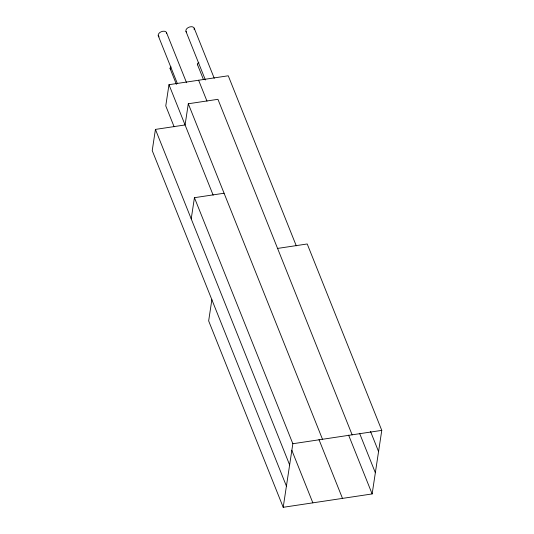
<?xml version="1.0" encoding="UTF-8"?>
<svg xmlns="http://www.w3.org/2000/svg" width="534" height="534" viewBox="0 0 534 534"><rect width="100%" height="100%" fill="white"/><g stroke="black" fill="none" stroke-linecap="round" stroke-linejoin="round"><path stroke-width="0.8" d="M352.133 434.823L217.939 99.311L188.295 103.763L185.078 124.949L155.434 129.408L152.223 150.595L286.418 486.114M296.283 245.834L228.265 75.781L168.978 84.692L165.767 105.879L174.124 126.785M191.219 218.88L194.436 197.687L224.08 193.235M211.864 299.714L208.654 320.901L283.207 507.3L372.138 493.937L381.777 430.371L307.224 243.971L277.58 248.423M283.207 507.3L292.846 443.734L194.436 197.687M292.846 443.734L381.777 430.371M370.523 431.452L378.566 451.557M359.569 433.288L375.355 472.75M194.196 28.155L214.247 78.278M348.622 435.137L372.138 493.937M185.959 31.406L205.39 79.987M197.38 64.36L203.441 79.513M198.621 80.234L206.985 101.14M166.621 32.888L186.553 82.71M188.295 103.763L322.489 439.275M158.224 35.678L177.235 83.204M318.978 439.589L342.494 498.389M170.072 68.499L176.427 84.385M168.978 84.692L213.153 195.144M291.818 450.255L312.851 502.848M155.434 129.408L289.635 464.92M159.112 36.866A4.439 2.81 -21.8 0 1 161.228 31.733A4.439 2.81 -21.8 0 1 166.648 33.649M186.359 32.027A4.432 2.804 -21.8 0 1 189.617 26.974A4.432 2.804 -21.8 0 1 194.149 29.677M170.773 69.133A1.836 1.161 -21.8 0 1 171.1 66.97M197.76 64.868A1.896 1.202 -21.8 0 1 198.895 62.585"/></g></svg>
